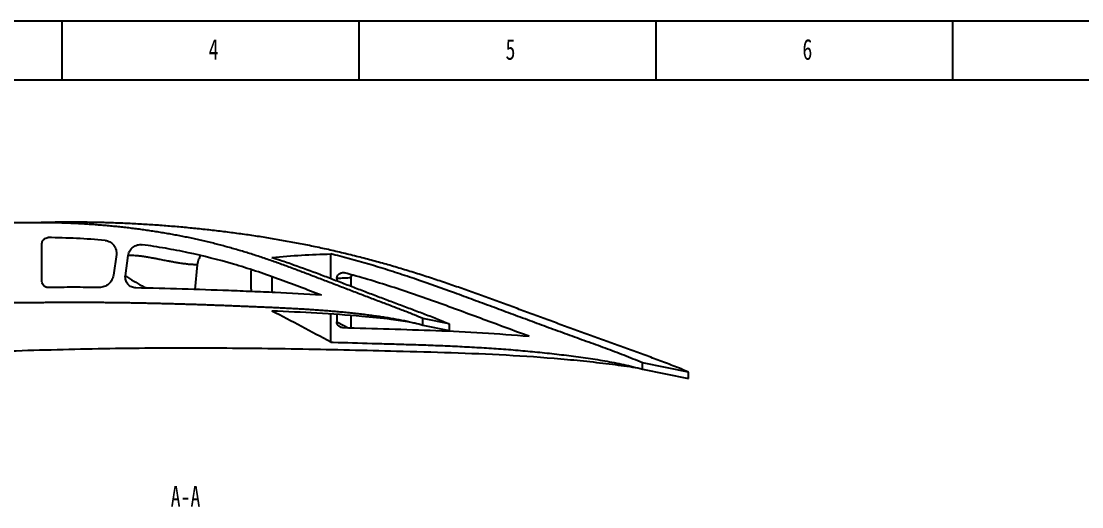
# Model space of a CAD drawing. Header units: millimetres. Extents: x 0 to 1189, y 0 to 841.
# Drawn here: x 145.2 to 323.8, y 759.3 to 841 of the extents above; entities that cross this region are included whole.
import ezdxf

# ---------------------------------------------------------------- set-up
doc = ezdxf.new("R2010")
doc.units = ezdxf.units.MM
doc.layers.add('10', color=7, linetype='Continuous')
doc.layers.add('5', color=7, linetype='Continuous')
doc.styles.add('SLDTEXTSTYLE5', font='TXT', dxfattribs={"width": 0.7})

msp = doc.modelspace()

# ---------------------------------------------------------------- linework, layer by layer
at = {"color": 7, "linetype": 'Continuous', "lineweight": 25}
for p, q in [((148.6548, 797.1896), (148.6548, 803.5762)), ((161.1757, 801.719), (160.6984, 798.2619)), ((162.7028, 798.1566), (163.1767, 801.5889)), ((197.3114, 800.7156), (197.3114, 801.8322)), ((197.3114, 797.6964), (197.3114, 800.7156)), ((174.8035, 799.995), (174.3842, 795.822)), ((183.8592, 799.1671), (183.8865, 798.9711)), ((183.8865, 795.8812), (183.8865, 798.9711)), ((187.3865, 797.9802), (187.3865, 795.3458)), ((198.3114, 797.6922), (198.3114, 797.3153)), ((200.6744, 797.7924), (200.6744, 796.4147)), ((197.3114, 787.6954), (197.3114, 791.6913)), ((198.3114, 791.6195), (198.3114, 790.4195)), ((200.6744, 791.4497), (200.6744, 789.3765)), ((212.7617, 789.8648), (212.7597, 790.9705)), ((217.2115, 790.0715), (212.7597, 790.9705)), ((212.7617, 789.8648), (217.2133, 788.9688)), ((217.2115, 790.0715), (217.2133, 788.9688)), ((197.3114, 786.9688), (197.3114, 787.6954)), ((257.5514, 781.9253), (249.7937, 783.4919)), ((249.7941, 782.4111), (249.7937, 783.4919)), ((249.7941, 782.4111), (257.5514, 780.8497)), ((257.5514, 780.8497), (257.5514, 781.9253))]:
    msp.add_line(p, q, dxfattribs=at)
at = {"color": 7, "linetype": 'Continuous', "lineweight": 25, "flags": 128}
msp.add_lwpolyline([(198.3114, 790.4195), (199.4936, 789.7878), (200.2367, 789.3898)], dxfattribs=at)
at = {"color": 7, "linetype": 'Continuous', "lineweight": 25}
for points, knots in [([(133.8053, 806.0571), (132.704, 805.9435), (129.1629, 805.5784), (123.2283, 804.5848), (116.9234, 803.2288), (111.577, 801.7869), (107.166, 800.3915), (102.8346, 798.7639), (98.6261, 796.8351), (95.0047, 794.7396), (91.9384, 792.6088), (89.8529, 790.8271), (88.3, 789.286), (87.388, 788.2574), (86.8192, 787.3185), (86.5392, 786.5361), (86.5809, 785.6872), (87.1061, 784.7738), (88.0666, 783.9468), (89.4255, 783.3667), (91.9427, 783.0369), (95.5424, 782.9018), (100.2118, 783.1045), (104.8772, 783.3369), (109.5396, 783.6405), (117.8255, 784.2112), (129.7415, 784.9722), (140.116, 785.3775), (145.3032, 785.5801)], [0, 0, 0, 0, 0.02934909, 0.09437049, 0.15938964, 0.20026199, 0.2411331, 0.28200216, 0.32286526, 0.36372487, 0.39274772, 0.42176459, 0.43627873, 0.45078322, 0.45803755, 0.46528808, 0.47251716, 0.47974653, 0.49259362, 0.50544808, 0.51833822, 0.55960523, 0.60088982, 0.64217726, 0.68346482, 0.72475251, 0.86237672, 1, 1, 1, 1]), ([(145.1548, 807.0595), (144.0534, 807.1052), (142.6213, 807.0059), (140.857, 806.8592), (139.8553, 806.7674), (138.8573, 806.6649), (137.8636, 806.5525), (136.8739, 806.4311), (135.889, 806.2981), (134.9084, 806.1554), (133.9324, 806.0017), (132.9611, 805.8372), (131.9943, 805.6616), (131.0329, 805.4747), (130.0763, 805.278), (129.1262, 805.0678), (128.1813, 804.8479), (127.2435, 804.6157), (126.3129, 804.3734), (125.3922, 804.1191), (124.4819, 803.857), (123.5858, 803.5812), (122.7032, 803.2978), (121.8377, 803.0011), (120.9898, 802.6962), (120.1622, 802.3808), (119.3571, 802.0554), (118.5766, 801.7206), (117.8219, 801.3798), (117.0977, 801.0261), (116.4023, 800.667), (115.7391, 800.3019), (115.1104, 799.9358), (114.5203, 799.5711), (113.9706, 799.214), (113.4645, 798.8679), (113.0023, 798.537), (112.585, 798.2208), (112.2088, 797.9227), (111.8706, 797.6428), (111.5684, 797.3792), (111.2975, 797.1325), (111.0532, 796.9032), (110.8337, 796.6886), (110.6346, 796.4892), (110.4537, 796.3033), (110.2885, 796.1302), (110.1395, 795.9659), (110.0047, 795.8098), (109.883, 795.6602), (109.7744, 795.5156), (109.6765, 795.3761), (109.5891, 795.2408), (109.5133, 795.1082), (109.449, 794.9779), (109.3933, 794.8509), (109.3499, 794.7252), (109.319, 794.6014), (109.2956, 794.4804), (109.2901, 794.3476), (109.2783, 794.2108), (109.2827, 794.0647), (109.2825, 793.9314), (109.2887, 793.8035), (109.2961, 793.7009), (109.3106, 793.6398), (109.3166, 793.618)], [0, 0, 0, 0, 0.04299486, 0.056146667, 0.069271634, 0.082349518, 0.095401626, 0.108400279, 0.121362007, 0.134287093, 0.147169939, 0.160020906, 0.172829953, 0.185615478, 0.198341322, 0.211039592, 0.223690836, 0.236296331, 0.248839446, 0.261316953, 0.273667727, 0.285901716, 0.298001198, 0.309934466, 0.321701599, 0.333252369, 0.344586737, 0.355677118, 0.366478072, 0.376983131, 0.387209096, 0.397095506, 0.406601846, 0.415670966, 0.424238048, 0.432245828, 0.439657062, 0.446477492, 0.452730231, 0.458437724, 0.463652141, 0.468417426, 0.472772853, 0.476762374, 0.48042624, 0.483798772, 0.486911614, 0.489789848, 0.492474783, 0.494980411, 0.497332818, 0.49954976, 0.501646595, 0.503632067, 0.505523046, 0.507328358, 0.509056712, 0.510719962, 0.512319979, 0.513865047, 0.515912723, 0.517689667, 0.519575635, 0.521126958, 0.522703492, 0.523584316, 0.523584316, 0.523584316, 0.523584316]), ([(257.5514, 781.9253), (256.9834, 782.172), (255.992, 782.5723), (254.5881, 783.1333), (253.3419, 783.6135), (252.0991, 784.0825), (250.853, 784.5424), (249.6047, 784.9963), (248.3546, 785.4452), (247.104, 785.8936), (245.4359, 786.4893), (243.3535, 787.2405), (240.8576, 788.1481), (238.3637, 789.0593), (235.872, 789.9762), (233.3806, 790.8941), (230.8891, 791.8135), (228.4011, 792.7304), (225.9165, 793.6444), (223.4341, 794.5497), (220.9479, 795.4433), (218.4566, 796.3212), (215.9574, 797.1771), (213.4494, 798.0076), (210.9489, 798.8013), (208.4557, 799.5553), (205.9704, 800.2683), (203.4757, 800.9465), (200.9712, 801.5882), (198.4578, 802.1938), (195.9355, 802.7631), (193.4184, 803.291), (190.9078, 803.7796), (188.4048, 804.2291), (185.8961, 804.6428), (183.3821, 805.0239), (180.863, 805.3716), (178.3394, 805.6883), (175.8169, 805.9734), (173.2966, 806.2282), (170.779, 806.4533), (168.2594, 806.6484), (165.7381, 806.8127), (163.2148, 806.9478), (160.6897, 807.0507), (158.1618, 807.1228), (155.6322, 807.1648), (153.1013, 807.1725), (149.6087, 807.1408), (146.9606, 807.0587), (145.1548, 807.0595)], [0, 0, 0, 0, 0.01598777, 0.02760342, 0.03903768, 0.05046865, 0.06190106, 0.07333252, 0.08476444, 0.09619655, 0.10763556, 0.13049922, 0.1533554, 0.17620712, 0.19905446, 0.22190714, 0.24476251, 0.26762472, 0.29037137, 0.31311579, 0.33584914, 0.35858632, 0.38131738, 0.40405505, 0.42679851, 0.44905399, 0.47130481, 0.49355542, 0.5158042, 0.5380558, 0.56030563, 0.58256543, 0.60445808, 0.62634262, 0.64822472, 0.67010638, 0.69199188, 0.71388181, 0.73577561, 0.75753483, 0.77928785, 0.80103746, 0.82278231, 0.84452564, 0.86627906, 0.888033, 0.90982087, 0.93159916, 0.95337978, 1, 1, 1, 1]), ([(212.7597, 790.9705), (212.2898, 791.1713), (211.512, 791.4928), (210.4172, 791.9324), (209.4721, 792.3019), (208.5033, 792.6725), (207.5141, 793.0469), (206.5084, 793.4237), (205.4934, 793.8075), (204.472, 794.1927), (203.4475, 794.5823), (202.4209, 794.9737), (201.3931, 795.3659), (200.3661, 795.7601), (199.3405, 796.1539), (198.318, 796.5463), (197.3007, 796.9389), (196.2863, 797.3278), (195.2743, 797.7174), (194.262, 798.106), (193.2501, 798.4918), (192.2413, 798.8751), (191.2372, 799.2524), (190.2396, 799.6238), (189.2475, 799.9872), (188.2605, 800.341), (187.279, 800.6876), (186.3019, 801.0248), (185.3269, 801.3497), (184.355, 801.6679), (183.3826, 801.974), (182.4104, 802.2708), (181.4374, 802.5593), (180.463, 802.8374), (179.4868, 803.1059), (178.5089, 803.3654), (177.5294, 803.6165), (176.5478, 803.8563), (175.5647, 804.089), (174.5788, 804.3098), (173.5911, 804.5235), (172.6, 804.726), (171.6058, 804.9206), (170.6081, 805.1051), (169.608, 805.283), (168.6046, 805.4501), (167.5977, 805.6095), (166.587, 805.7595), (165.5734, 805.9035), (164.5574, 806.0376), (163.5397, 806.1659), (162.5202, 806.2839), (161.4998, 806.3958), (160.4781, 806.4981), (159.4562, 806.5934), (158.4337, 806.68), (157.4109, 806.7572), (156.3881, 806.8287), (155.3649, 806.8898), (154.3422, 806.9426), (153.3198, 806.9887), (152.2976, 807.0238), (151.2766, 807.0521), (150.2559, 807.0719), (149.2364, 807.0802), (148.2178, 807.0841), (146.8574, 807.0682), (145.8366, 807.07), (145.1548, 807.0595)], [0, 0, 0, 0, 0.021868, 0.0360125, 0.05048213, 0.065293, 0.08039799, 0.09574546, 0.11124699, 0.12683327, 0.1424609, 0.15814952, 0.17384637, 0.18953605, 0.20522292, 0.22085551, 0.23640457, 0.25188422, 0.26734295, 0.28281152, 0.29828455, 0.31368419, 0.32898995, 0.34418677, 0.35923508, 0.37419973, 0.38905302, 0.40377845, 0.41842961, 0.43302954, 0.44754133, 0.46205173, 0.47652769, 0.49097063, 0.50540957, 0.51985196, 0.53426794, 0.5486778, 0.56309126, 0.57749632, 0.59191172, 0.6063353, 0.62078408, 0.63525871, 0.64975387, 0.66425006, 0.67878984, 0.69337435, 0.70797557, 0.72259726, 0.7372286, 0.75186897, 0.7665119, 0.78115732, 0.7958068, 0.81042998, 0.82506745, 0.83969859, 0.85430628, 0.86892686, 0.88352163, 0.89810069, 0.91269097, 0.92723223, 0.94178341, 0.95631768, 0.97082009, 1, 1, 1, 1]), ([(148.6548, 803.5762), (148.6548, 803.6426), (148.6613, 803.7079), (148.687, 803.8364), (148.7064, 803.9002), (148.7571, 804.0218), (148.7881, 804.0795), (148.8614, 804.1886), (148.9041, 804.2401), (149.0438, 804.3786), (149.1563, 804.453), (149.3989, 804.5517), (149.5311, 804.5774), (149.6639, 804.5762)], [0, 0, 0, 0, 0.125, 0.125, 0.25, 0.25, 0.375, 0.375, 0.5, 0.5, 0.75, 0.75, 1, 1, 1, 1]), ([(159.2808, 804.0975), (159.4232, 804.0848), (159.5619, 804.058), (159.8321, 803.9771), (159.965, 803.9222), (160.2146, 803.7881), (160.3314, 803.7092), (160.549, 803.5278), (160.6495, 803.4249), (160.8254, 803.2044), (160.902, 803.0858), (161.0317, 802.8311), (161.0826, 802.6992), (161.1575, 802.4273), (161.1815, 802.2857), (161.2002, 802.0023), (161.1952, 801.8607), (161.1757, 801.719)], [0, 0, 0, 0, 0.125, 0.125, 0.25, 0.25, 0.375, 0.375, 0.5, 0.5, 0.625, 0.625, 0.75, 0.75, 0.875, 0.875, 1, 1, 1, 1]), ([(163.1767, 801.5889), (163.1957, 801.7264), (163.2278, 801.8597), (163.3175, 802.1184), (163.3758, 802.2451), (163.5152, 802.4827), (163.5957, 802.5934), (163.7781, 802.7987), (163.8809, 802.8936), (164.0996, 803.059), (164.2163, 803.1306), (164.465, 803.2512), (164.5951, 803.299), (164.8599, 803.368), (164.9965, 803.3898), (165.273, 803.406), (165.4108, 803.4005), (165.5483, 803.3813)], [0, 0, 0, 0, 0.125, 0.125, 0.25, 0.25, 0.375, 0.375, 0.5, 0.5, 0.625, 0.625, 0.75, 0.75, 0.875, 0.875, 1, 1, 1, 1]), ([(195.6988, 794.875), (194.4752, 795.3457), (193.2517, 795.8167), (190.8006, 796.7476), (189.573, 797.2078), (187.1078, 798.1018), (185.8695, 798.5355), (183.3831, 799.3592), (182.1345, 799.7491), (178.3712, 800.8481), (175.8395, 801.4884), (172.0057, 802.302), (170.7219, 802.5495), (168.143, 802.9987), (166.8466, 803.2001), (165.5483, 803.3813)], [0, 0, 0, 0, 0.125, 0.125, 0.25, 0.25, 0.375, 0.375, 0.5, 0.5, 0.75, 0.75, 0.875, 0.875, 1, 1, 1, 1]), ([(174.8035, 799.995), (174.704, 799.9972), (174.5059, 800.0018), (174.2105, 800.0144), (173.9179, 800.0311), (173.6282, 800.0521), (173.1992, 800.0897), (172.6186, 800.1548), (171.9044, 800.2553), (171.1743, 800.3753), (170.4922, 800.4989), (169.7589, 800.6408), (168.9976, 800.7921), (168.2355, 800.9432), (167.4976, 801.0856), (166.8144, 801.2086), (166.0788, 801.3287), (165.3679, 801.4277), (164.7146, 801.5006), (164.1509, 801.5468), (163.6604, 801.5754), (163.3364, 801.5844), (163.1767, 801.5889)], [0, 0, 0, 0, 0.02541776, 0.05062652, 0.07562628, 0.10041704, 0.12499881, 0.1859209, 0.24999844, 0.30953562, 0.37499896, 0.42694, 0.50000004, 0.57285359, 0.62500112, 0.69164235, 0.75000165, 0.81534716, 0.87500127, 0.91785048, 0.95951672, 1, 1, 1, 1]), ([(175.3961, 801.5334), (175.2602, 801.3381), (174.9388, 800.8764), (174.853, 800.3175), (174.8035, 799.995)], [0, 0, 0, 0, 0.422930381, 1, 1, 1, 1]), ([(187.3865, 801.2549), (189.0407, 801.4136), (190.6948, 801.5284), (194.0031, 801.7112), (195.6572, 801.7787), (197.3114, 801.8322)], [0, 0, 0, 0, 0.5, 0.5, 1, 1, 1, 1]), ([(187.3865, 801.2549), (187.8673, 801.0998), (189.0859, 800.6982), (191.7695, 799.7711), (194.6893, 798.6941), (197.5993, 797.5916), (199.7795, 796.7584), (201.9596, 795.9251), (204.14, 795.0928), (206.3215, 794.2631), (208.1411, 793.576), (209.5977, 793.0292), (210.6909, 792.6206), (211.7843, 792.2129), (212.8767, 791.8026), (213.9666, 791.3854), (215.0532, 790.9599), (216.1356, 790.5236), (216.8539, 790.2247), (217.2115, 790.0715)], [0, 0, 0, 0, 0.020290311, 0.051540311, 0.114040311, 0.145290311, 0.176540311, 0.207790311, 0.239040311, 0.270290311, 0.301540311, 0.317165311, 0.332790311, 0.348415311, 0.364040311, 0.379665311, 0.395290311, 0.410915311, 0.426540311, 0.426540311, 0.426540311, 0.426540311]), ([(249.7937, 783.4919), (249.2766, 783.7161), (248.2323, 784.1404), (246.6617, 784.7664), (245.0819, 785.3691), (243.4975, 785.9591), (241.9084, 786.5365), (240.3179, 787.1099), (238.7267, 787.6815), (236.6073, 788.4496), (233.9604, 789.4164), (230.7872, 790.5848), (227.6162, 791.7593), (224.4454, 792.9341), (221.2746, 794.109), (217.0426, 795.664), (212.7966, 797.1807), (208.5198, 798.609), (204.2197, 799.9647), (200.4774, 801.0227), (197.8028, 801.7085), (197.3114, 801.8322)], [0, 0, 0, 0, 0.015625, 0.03125, 0.046875, 0.0625, 0.078125, 0.09375, 0.109375, 0.125, 0.15625, 0.1875, 0.21875, 0.25, 0.28125, 0.3125, 0.375, 0.40625, 0.4375, 0.5, 0.514048424, 0.514048424, 0.514048424, 0.514048424]), ([(198.3114, 797.6922), (198.3114, 797.7694), (198.3202, 797.8451), (198.3548, 797.9936), (198.3811, 798.0669), (198.4824, 798.2718), (198.5823, 798.3933), (198.7641, 798.5325), (198.8309, 798.5724), (198.9697, 798.635), (199.043, 798.6585), (199.1938, 798.6882), (199.2697, 798.6943), (199.4224, 798.6891), (199.4993, 798.6777), (199.5738, 798.6575)], [0, 0, 0, 0, 0.125, 0.125, 0.25, 0.25, 0.5, 0.5, 0.625, 0.625, 0.75, 0.75, 0.875, 0.875, 1, 1, 1, 1]), ([(230.678, 787.961), (228.1054, 788.9097), (225.5348, 789.8641), (220.3923, 791.7692), (217.8208, 792.7211), (212.6602, 794.5728), (210.0705, 795.471), (206.1576, 796.7346), (204.8485, 797.142), (202.2193, 797.9238), (200.8993, 798.2987), (199.5738, 798.6575)], [0, 0, 0, 0, 0.25, 0.25, 0.5, 0.5, 0.75, 0.75, 0.875, 0.875, 1, 1, 1, 1]), ([(149.664, 796.1894), (149.5976, 796.1888), (149.5322, 796.1948), (149.4035, 796.2192), (149.3395, 796.2381), (149.2174, 796.2877), (149.1595, 796.3182), (149.0497, 796.3905), (148.9977, 796.4327), (148.858, 796.5711), (148.7826, 796.6831), (148.6816, 796.9248), (148.6548, 797.0568), (148.6548, 797.1896)], [0, 0, 0, 0, 0.125, 0.125, 0.25, 0.25, 0.375, 0.375, 0.5, 0.5, 0.75, 0.75, 1, 1, 1, 1]), ([(160.6984, 798.2619), (160.6785, 798.1178), (160.6459, 797.9778), (160.5565, 797.7054), (160.4991, 797.5722), (160.3608, 797.3176), (160.2811, 797.1982), (160.1013, 796.9747), (160, 796.8697), (159.7815, 796.6808), (159.6649, 796.5972), (159.4176, 796.4513), (159.2854, 796.3886), (159.015, 796.2892), (158.8765, 796.252), (158.5932, 796.2025), (158.4476, 796.1903), (158.3022, 796.1915)], [0, 0, 0, 0, 0.125, 0.125, 0.25, 0.25, 0.375, 0.375, 0.5, 0.5, 0.625, 0.625, 0.75, 0.75, 0.875, 0.875, 1, 1, 1, 1]), ([(164.4546, 796.1096), (164.3266, 796.1119), (164.2012, 796.1277), (163.9551, 796.1851), (163.8332, 796.2276), (163.6041, 796.3357), (163.4962, 796.4012), (163.2939, 796.5555), (163.2008, 796.6436), (163.0366, 796.8354), (162.9639, 796.941), (162.8427, 797.1647), (162.7947, 797.2814), (162.7232, 797.5245), (162.7002, 797.6515), (162.6815, 797.9034), (162.6853, 798.0298), (162.7028, 798.1566)], [0, 0, 0, 0, 0.125, 0.125, 0.25, 0.25, 0.375, 0.375, 0.5, 0.5, 0.625, 0.625, 0.75, 0.75, 0.875, 0.875, 1, 1, 1, 1]), ([(162.7028, 798.1566), (163.6297, 797.5543), (164.8047, 796.7908), (166.0038, 796.1852), (166.2568, 796.0574)], [0, 0, 0, 0, 0.78893904, 1, 1, 1, 1]), ([(200.6744, 797.7924), (200.2806, 797.7776), (199.8868, 797.7619), (199.493, 797.7452), (199.0991, 797.7285), (198.7052, 797.7109), (198.3114, 797.6922)], [0, 0, 0, 0, 0.062541138, 0.062541138, 0.062541138, 0.125089473, 0.125089473, 0.125089473, 0.125089473]), ([(200.8147, 798.2887), (200.8043, 798.2754), (200.725, 798.1737), (200.6847, 797.9937), (200.6767, 797.8374), (200.6744, 797.7924)], [0, 0, 0, 0, 0.09654689, 0.73966239, 1, 1, 1, 1]), ([(158.3022, 796.1915), (156.8625, 796.2032), (155.4229, 796.2093), (152.5435, 796.2081), (151.1038, 796.2028), (149.664, 796.1894)], [0, 0, 0, 0, 0.5, 0.5, 1, 1, 1, 1]), ([(195.6988, 794.875), (193.1008, 795.0667), (190.4988, 795.2045), (186.5939, 795.3823), (185.2919, 795.4371), (182.6878, 795.545), (181.3856, 795.5977), (177.4788, 795.7495), (174.8739, 795.8421), (169.6644, 795.9976), (167.0595, 796.0618), (164.4546, 796.1096)], [0, 0, 0, 0, 0.25, 0.25, 0.375, 0.375, 0.5, 0.5, 0.75, 0.75, 1, 1, 1, 1]), ([(183.8865, 795.8812), (183.8826, 795.7658), (183.8779, 795.6278), (183.8096, 795.5121), (183.7985, 795.4933)], [0, 0, 0, 0, 0.8368197, 1, 1, 1, 1]), ([(109.3166, 793.618), (109.3216, 793.5997), (109.3399, 793.5407), (109.377, 793.4421), (109.4363, 793.3242), (109.5084, 793.2089), (109.5926, 793.0963), (109.6873, 792.9856), (109.7939, 792.8784), (109.9122, 792.7749), (110.0396, 792.6721), (110.1809, 792.5756), (110.3342, 792.4837), (110.5006, 792.3966), (110.6815, 792.3167), (110.8797, 792.2495), (111.094, 792.1891), (111.3278, 792.1401), (111.5826, 792.1012), (111.861, 792.0678), (112.1668, 792.0398), (112.5034, 792.0119), (112.8759, 791.9868), (113.2897, 791.9686), (113.7505, 791.953), (114.2646, 791.946), (114.8382, 791.948), (115.4785, 791.9605), (116.1908, 791.9875), (116.9788, 792.023), (117.8385, 792.0687), (118.7606, 792.1181), (119.731, 792.1754), (120.7384, 792.2376), (121.7737, 792.3095), (122.8318, 792.3837), (123.907, 792.464), (124.9941, 792.5439), (126.088, 792.6254), (127.1841, 792.7059), (128.2802, 792.785), (129.3757, 792.8622), (130.4706, 792.9376), (131.5648, 793.0112), (132.658, 793.0826), (133.7495, 793.1518), (134.8398, 793.2191), (135.929, 793.2827), (137.0172, 793.3457), (138.1047, 793.404), (139.1906, 793.4619), (140.2764, 793.5182), (141.3622, 793.5662), (142.9953, 793.6552), (144.269, 793.6417), (145.1787, 793.6559)], [0.523584316, 0.523584316, 0.523584316, 0.523584316, 0.524327839, 0.525992967, 0.52770741, 0.529478192, 0.531306658, 0.533204702, 0.53517285, 0.537217568, 0.539352495, 0.541573021, 0.543905539, 0.546345778, 0.54891706, 0.551632122, 0.554529264, 0.557624798, 0.560970996, 0.564611415, 0.568595294, 0.572982871, 0.577826283, 0.583202245, 0.589188844, 0.59586412, 0.603319067, 0.611633059, 0.620918437, 0.63121034, 0.642496455, 0.654600359, 0.66734267, 0.680529946, 0.694092384, 0.707949366, 0.722029014, 0.736278706, 0.750601642, 0.764947706, 0.779279655, 0.793601094, 0.807916061, 0.822220595, 0.836510338, 0.850781336, 0.865013247, 0.879253801, 0.893468136, 0.907662528, 0.921867543, 0.936017406, 0.950199375, 0.964396732, 0.999999983, 0.999999983, 0.999999983, 0.999999983]), ([(145.1787, 793.6559), (146.0856, 793.6736), (147.3539, 793.658), (148.9828, 793.6828), (150.0645, 793.6921), (151.1455, 793.7005), (152.2263, 793.7043), (153.3093, 793.7084), (154.3939, 793.708), (155.4809, 793.7075), (156.5701, 793.7024), (157.6615, 793.6962), (158.7545, 793.6874), (159.8484, 793.6765), (160.9434, 793.6633), (162.0386, 793.6482), (163.1334, 793.6318), (164.2262, 793.6133), (165.3172, 793.5921), (166.4048, 793.5699), (167.4886, 793.5457), (168.5686, 793.5196), (169.648, 793.4927), (170.7285, 793.4621), (171.8137, 793.4332), (172.9039, 793.3984), (173.9984, 793.3651), (175.0952, 793.3284), (176.1929, 793.2901), (177.2906, 793.2521), (178.3874, 793.2111), (179.4829, 793.1689), (180.5761, 793.1272), (181.666, 793.0838), (182.7532, 793.0386), (183.8405, 792.9959), (184.9296, 792.9486), (186.0203, 792.9034), (187.1107, 792.856), (188.1989, 792.806), (189.2833, 792.7547), (190.3631, 792.7012), (191.4375, 792.6427), (192.5068, 792.582), (193.5709, 792.5162), (194.6292, 792.4453), (195.6828, 792.3702), (196.7305, 792.2888), (197.7738, 792.2019), (198.8118, 792.1073), (199.8449, 792.0087), (200.8716, 791.9019), (201.8928, 791.7875), (202.9075, 791.6649), (203.9151, 791.5377), (204.9129, 791.4004), (205.8992, 791.2572), (206.8713, 791.1064), (207.8251, 790.9478), (208.7595, 790.7806), (209.6721, 790.6013), (210.5635, 790.4134), (211.5926, 790.1734), (212.3225, 789.9874), (212.7617, 789.8648)], [0.000000022, 0.000000022, 0.000000022, 0.000000022, 0.040120112, 0.056099632, 0.072063511, 0.087974957, 0.103920019, 0.119873122, 0.135882975, 0.151896165, 0.167961525, 0.184061889, 0.200178938, 0.21631274, 0.232454275, 0.248621957, 0.264766042, 0.280886227, 0.29697333, 0.313036956, 0.329004158, 0.344929645, 0.360827216, 0.376764824, 0.392747756, 0.408847743, 0.425015795, 0.441187717, 0.457395552, 0.473603219, 0.489773978, 0.505948995, 0.522096674, 0.538171307, 0.554200251, 0.570229312, 0.586307987, 0.602423075, 0.618519741, 0.634588816, 0.650612251, 0.666540039, 0.682413188, 0.698213716, 0.713914685, 0.729575586, 0.745133095, 0.76064253, 0.776059002, 0.791447175, 0.806747756, 0.821967329, 0.837107069, 0.85220426, 0.867181137, 0.882032327, 0.896757535, 0.91126783, 0.925548015, 0.939529354, 0.953259823, 0.966686198, 0.979827877, 1, 1, 1, 1]), ([(210.572, 790.346), (209.5343, 790.5082), (206.858, 790.9266), (201.645, 791.4108), (194.9554, 791.9029), (189.9097, 792.1048), (187.3865, 792.2058)], [0, 0, 0, 0, 0.13536668, 0.34911821, 0.67452846, 1, 1, 1, 1]), ([(197.3114, 786.9688), (195.6572, 787.8548), (194.0031, 788.7362), (190.6948, 790.4845), (189.0407, 791.3519), (187.3865, 792.2058)], [0, 0, 0, 0, 0.5, 0.5, 1, 1, 1, 1]), ([(199.2864, 789.4189), (199.2214, 789.4206), (199.1577, 789.4286), (199.0326, 789.4564), (198.9706, 789.4766), (198.8523, 789.5283), (198.7964, 789.5596), (198.6907, 789.6326), (198.6406, 789.6749), (198.5509, 789.7668), (198.5108, 789.8168), (198.44, 789.9247), (198.4097, 789.9824), (198.337, 790.1604), (198.3114, 790.2895), (198.3114, 790.4195)], [0, 0, 0, 0, 0.125, 0.125, 0.25, 0.25, 0.375, 0.375, 0.5, 0.5, 0.625, 0.625, 0.75, 0.75, 1, 1, 1, 1]), ([(199.2864, 789.4189), (201.9048, 789.3496), (204.5231, 789.2764), (209.7592, 789.1225), (212.377, 789.0406), (217.6108, 788.8368), (220.2267, 788.7138), (225.4551, 788.396), (228.0676, 788.2005), (230.678, 787.961)], [0, 0, 0, 0, 0.25, 0.25, 0.5, 0.5, 0.75, 0.75, 1, 1, 1, 1]), ([(145.3032, 785.5801), (150.5551, 785.7242), (161.0588, 786.0124), (176.821, 786.051), (192.5815, 785.8824), (206.1671, 785.5447), (217.5809, 785.2343), (226.8204, 784.8663), (234.4216, 784.3457), (240.382, 783.769), (244.5738, 783.2941), (247.311, 782.9013), (248.6098, 782.7149)], [0, 0, 0, 0, 0.152371149, 0.304743295, 0.457115957, 0.609489347, 0.698881897, 0.788273051, 0.877661945, 0.919803793, 0.961945629, 1, 1, 1, 1]), ([(197.3114, 786.9688), (197.4367, 786.9656), (199.7502, 786.9066), (203.1575, 786.8128), (207.5326, 786.6875), (210.8132, 786.5868), (214.0928, 786.4742), (217.3707, 786.3418), (220.6464, 786.1818), (223.9191, 785.9885), (227.1877, 785.7547), (230.4516, 785.479), (233.1664, 785.2101), (235.3346, 784.9691), (236.9588, 784.776), (238.5808, 784.5695), (240.2005, 784.3485), (241.8168, 784.1091), (243.4289, 783.8448), (245.0346, 783.5483), (246.6332, 783.217), (248.22, 782.8377), (249.2743, 782.57), (249.7941, 782.4111)], [0.762333647, 0.762333647, 0.762333647, 0.762333647, 0.764023775, 0.793520803, 0.808269317, 0.823017831, 0.837766345, 0.852514859, 0.867263373, 0.882011888, 0.896760402, 0.911508916, 0.92625743, 0.933631687, 0.941005944, 0.948380201, 0.955754458, 0.963128715, 0.970502972, 0.977877229, 0.985251486, 0.992625743, 1, 1, 1, 1])]:
    msp.add_open_spline(points, degree=3, knots=knots, dxfattribs=at)
msp.add_open_spline([(159.2808, 804.0975), (156.0829, 804.382), (152.8775, 804.5467), (149.6639, 804.5762)], degree=3, dxfattribs=at)
at = {"layer": '5', "color": 7}
msp.add_line((1189, 841), (0, 841), dxfattribs=at)
at = {"layer": '5'}
for p, q in [((152, 841), (152, 831.0501)), ((202, 841), (202, 831.0501)), ((252, 841), (252, 831.0501)), ((302, 841), (302, 831.0501))]:
    msp.add_line(p, q, dxfattribs=at)
at = {"layer": '5', "color": 7, "lineweight": 25}
msp.add_line((1179, 831.0501), (25, 831.0501), dxfattribs=at)

# ---------------------------------------------------------------- texts
at = {"layer": '10', "char_height": 3.5, "attachment_point": 2, "style": 'SLDTEXTSTYLE5'}
for s, insert in [('4', (177.5444, 838.0095)), ('5', (227.5444, 838.0095)), ('6', (277.5469, 838.0095)), ('A-A', (172.8268, 762.7696))]:
    msp.add_mtext(s, dxfattribs=dict(at, insert=insert))

doc.saveas('drawing.dxf')
